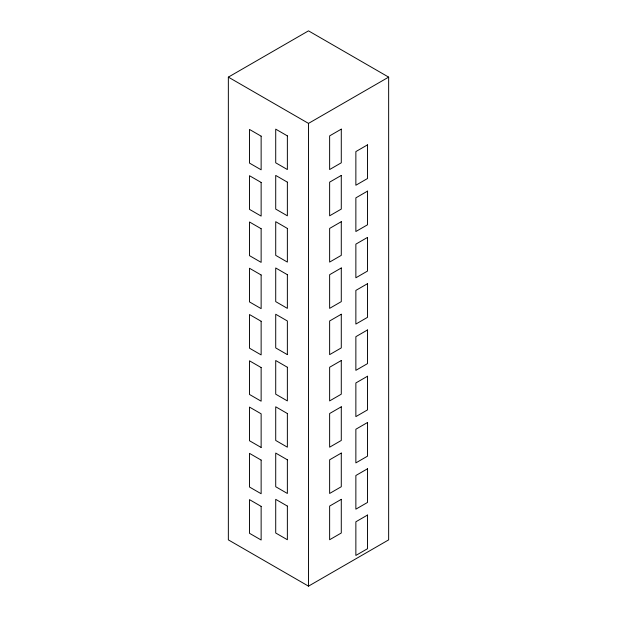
<?xml version="1.0" encoding="UTF-8"?>
<svg xmlns="http://www.w3.org/2000/svg" width="617" height="617" viewBox="0 0 617 617"><rect width="100%" height="100%" fill="white"/><g stroke="black" fill="none" stroke-linecap="round" stroke-linejoin="round"><path stroke-width="0.93" d="M228.352 77.125L308.5 30.85L388.648 77.125L388.648 539.875L308.5 586.15L228.352 539.875L228.352 77.125L308.5 123.4L308.5 586.15M308.5 123.4L388.648 77.125M287.368 354.636L275.714 347.903L275.714 314.246L287.368 320.979L287.368 354.52M261.138 447.464L249.476 440.731L249.476 407.081L261.138 413.814L261.138 447.325M341.286 129.146L329.632 135.879L329.632 169.536L341.286 162.803L341.286 129.146M367.524 144.856L355.862 151.589L355.862 185.239L367.524 178.506L367.524 144.856M341.286 175.421L329.632 182.154L329.632 215.811L341.286 209.078L341.286 175.421M367.524 191.131L355.862 197.864L355.862 231.514L367.524 224.781L367.524 191.131M341.286 221.696L329.632 228.429L329.632 262.086L341.286 255.353L341.286 221.696M367.524 237.406L355.862 244.139L355.862 277.789L367.524 271.056L367.524 237.406M341.286 267.971L329.632 274.704L329.632 308.361L341.286 301.628L341.286 267.971M367.524 283.681L355.862 290.414L355.862 324.064L367.524 317.331L367.524 283.681M341.286 314.246L329.632 320.979L329.632 354.636L341.286 347.903L341.286 314.246M367.524 329.956L355.862 336.689L355.862 370.339L367.524 363.606L367.524 329.956M341.286 360.521L329.632 367.254L329.632 400.911L341.286 394.178L341.286 360.521M367.524 376.231L355.862 382.964L355.862 416.614L367.524 409.881L367.524 376.231M341.286 406.796L329.632 413.529L329.632 447.186L341.286 440.453L341.286 406.796M367.524 422.506L355.862 429.239L355.862 462.889L367.524 456.156L367.524 422.506M341.286 453.071L329.632 459.804L329.632 493.461L341.286 486.728L341.286 453.071M367.524 468.781L355.862 475.514L355.862 509.164L367.524 502.431L367.524 468.781M341.286 499.346L329.632 506.079L329.632 539.736L341.286 533.003L341.286 499.346M367.524 515.056L355.862 521.789L355.862 555.439L367.524 548.706L367.524 515.056M287.368 135.879L275.714 129.146L275.714 162.803L287.368 169.536L287.368 135.879M261.138 136.164L249.476 129.431L249.476 163.081L261.138 169.814L261.138 136.164M287.368 182.154L275.714 175.421L275.714 209.078L287.368 215.811L287.368 182.154M261.138 182.439L249.476 175.706L249.476 209.356L261.138 216.089L261.138 182.439M287.368 228.429L275.714 221.696L275.714 255.353L287.368 262.086L287.368 228.429M261.138 228.714L249.476 221.981L249.476 255.631L261.138 262.364L261.138 228.714M287.368 274.704L275.714 267.971L275.714 301.628L287.368 308.361L287.368 274.704M261.138 274.989L249.476 268.256L249.476 301.906L261.138 308.639L261.138 274.989M261.138 321.264L249.476 314.531L249.476 348.181L261.138 354.914L261.138 321.264M287.368 367.254L275.714 360.521L275.714 394.178L287.368 400.911L287.368 367.254M261.138 367.539L249.476 360.806L249.476 394.456L261.138 401.189L261.138 367.539M287.368 413.529L275.714 406.796L275.714 440.453L287.368 447.186L287.368 413.529M287.368 459.804L275.714 453.071L275.714 486.728L287.368 493.461L287.368 459.804M261.138 460.089L249.476 453.356L249.476 487.006L261.138 493.739L261.138 460.089M287.368 506.079L275.714 499.346L275.714 533.003L287.368 539.736L287.368 506.079M261.138 506.364L249.476 499.631L249.476 533.281L261.138 540.014L261.138 506.364"/></g></svg>
